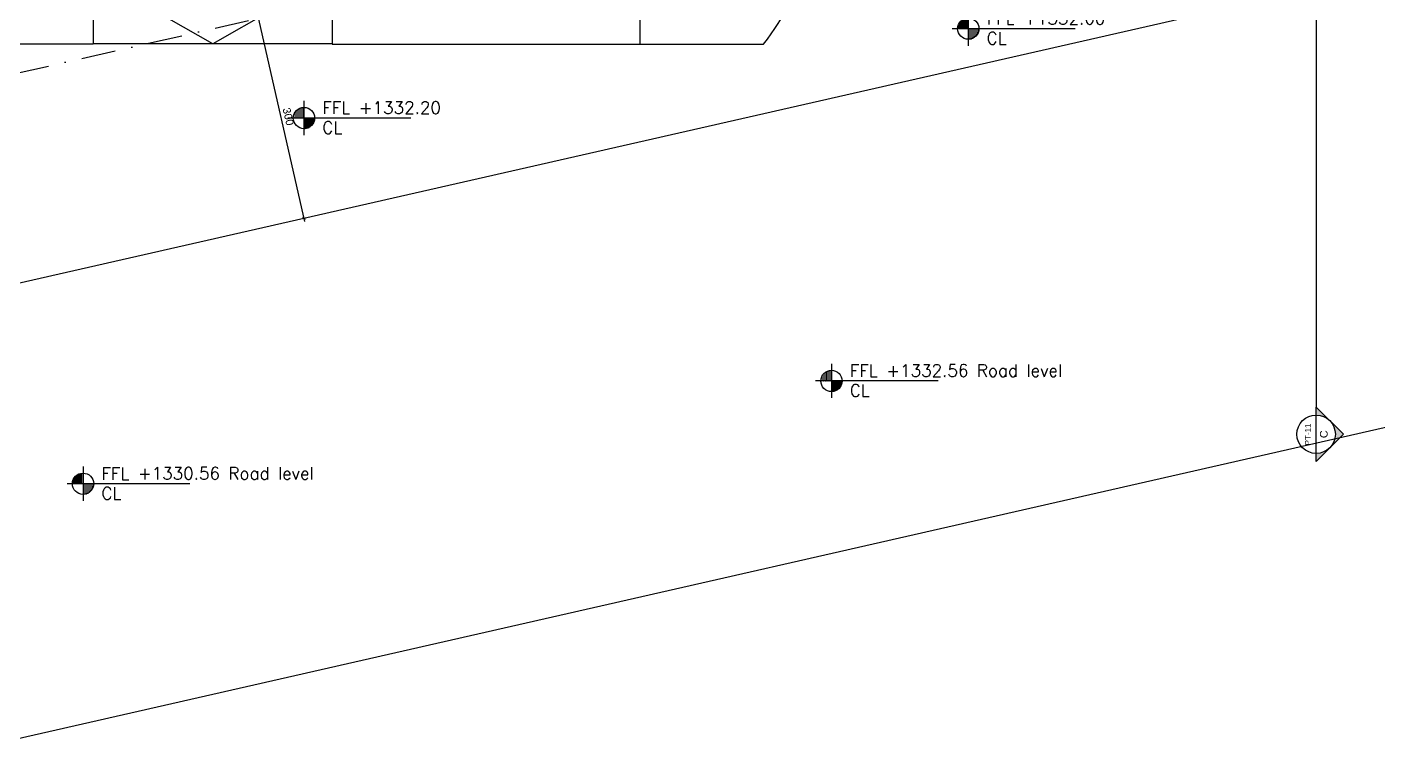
# Model space of a CAD drawing. Header units: centimetres. Extents: x 96271 to 179142, y 9855 to 112216.
# Drawn here: x 137765 to 139742, y 69700 to 70745 of the extents above; entities that cross this region are included whole.
import ezdxf
from ezdxf.enums import TextEntityAlignment as Align

# ---------------------------------------------------------------- set-up
doc = ezdxf.new("R2010")
doc.units = ezdxf.units.CM
doc.header["$LTSCALE"] = 100
doc.header["$MEASUREMENT"] = 0
doc.header["$PDSIZE"] = 0.2
doc.linetypes.add('DASHDOT', pattern=[1, 0.5, -0.25, 0, -0.25])
doc.layers.get('0').update_dxf_attribs({"linetype": 'CONTINUOUS'})
doc.layers.get('DEFPOINTS').update_dxf_attribs({"linetype": 'CONTINUOUS'})
for name, color, linetype in [('A-Dim', 2, 'CONTINUOUS'), ('A-Otln-Lot Limit', 4, 'CONTINUOUS'), ('A-Patt', 8, 'CONTINUOUS'), ('A-Setback', 3, 'DASHDOT'), ('plan-elevation level', 7, 'CONTINUOUS')]:
    doc.layers.add(name, color=color, linetype=linetype)
doc.layers.add('A-Sect-Iden', color=191, linetype='CONTINUOUS', lineweight=25)
doc.styles.add('ROMAND', font='romand.shx', dxfattribs={"height": 10})
doc.styles.add('ROMANS', font='romans.shx')
doc.styles.get("Standard").update_dxf_attribs({"font": 'arial.ttf'})
doc.dimstyles.new('1-50', dxfattribs={"dimtxt": 11.25, "dimasz": 5, "dimexe": 5, "dimexo": 5, "dimgap": 5, "dimtad": 1, "dimdec": 1, "dimrnd": 0.5, "dimzin": 12, "dimdsep": 46, "dimtxsty": 'Standard', "dimblk": 'ARCHTICK', "dimcen": 0.09, "dimdle": 5, "dimadec": 0, "dimazin": 3, "dimtfac": 1, "dimtdec": 1, "dimtix": 1, "dimtofl": 0, "dimtmove": 1, "dimatfit": 3, "dimfxl": 5, "dimtolj": 1, "dimtzin": 0, "dimarcsym": 0})
pattern_1 = [(90, (894916.29, -703049.082), (14.2875, 7.14375), [0, -14.2875])]

# ---------------------------------------------------------------- blocks, each defined once
blk = doc.blocks.new('CL-FFL-PLAN')
at = {"layer": 'plan-elevation level'}
h = blk.add_hatch(dxfattribs=at)
h.set_pattern_fill('DOTS', color=232, scale=9, angle=90, style=0)
h.set_pattern_definition(pattern_1)
h.paths.add_polyline_path([(-1229, 207), (-1229, 50), (-1385, 50, -0.414214)])
h = blk.add_hatch(dxfattribs=at)
h.set_pattern_fill('DOTS', color=232, scale=9, angle=90, style=0)
h.set_pattern_definition(pattern_1)
h.paths.add_polyline_path([(-1229, 50), (-1072, 50, -0.414214), (-1229, -106)])
at = {"layer": 'plan-elevation level', "color": 7, "ltscale": 111}
for p, q in [((-1229, 301), (-1229, -200)), ((337, 50), (-1463, 50))]:
    blk.add_line(p, q, dxfattribs=at)
blk.add_circle((-1229, 50), 156, dxfattribs=at)
at = {"layer": 'plan-elevation level', "color": 111, "ltscale": 111, "style": 'ROMAND'}
for s, p in [('FFL', (-960, 110)), ('CL', (-960, -180))]:
    blk.add_text(s, height=180, dxfattribs=at).set_placement(p)
for tag, p in [('FFL', (-424, 113)), ('CL', (-417, -180))]:
    blk.add_attdef(tag, p, '', height=180, dxfattribs=at)
blk = doc.blocks.new('_ArchTick')
at = {"color": 0, "linetype": 'ByBlock', "const_width": 0.15}
blk.add_lwpolyline([(-0.5, -0.5), (0.5, 0.5)], dxfattribs=at)
blk = doc.blocks.new('*D151')
at = {"layer": 'A-Dim', "color": 0, "lineweight": -2, "transparency": 16777216}
blk.add_line((138102.2, 70763), (138171.1, 70460.7), dxfattribs=at)
at = {"layer": 'DEFPOINTS', "color": 0, "transparency": 16777216}
for p in [(138103.4, 70758.1), (138170, 70465.6), (138170, 70465.6)]:
    blk.add_point(p, dxfattribs=at)
at = {"layer": 'A-Dim', "color": 0, "lineweight": -2, "transparency": 16777216, "xscale": 5, "yscale": 5, "zscale": 5}
for p, rotation in [((138103.4, 70758.1), 102.8290725443541), ((138170, 70465.6), 282.8290725443541)]:
    blk.add_blockref('_ArchTick', p, dxfattribs=dict(at, rotation=rotation))
at = {"layer": 'A-Dim', "color": 0, "transparency": 16777216, "insert": (138147.1, 70614.2), "char_height": 11.25, "attachment_point": 5, "rotation": 282.8291}
blk.add_mtext('\\A1;300', dxfattribs=at)
blk = doc.blocks.new('Anno_Section_A2')
blk.add_line((2.5, 0), (-2.5, 0))
blk.add_circle((0, 0), 2.5)
at = {"style": 'ROMANS'}
blk.add_attdef('NUMBER', text='', height=1, dxfattribs=at).set_placement((0, 0.5), align=Align.CENTER)
blk.add_attdef('SHEET', text='', height=0.75, dxfattribs=at).set_placement((0, -0.5), align=Align.TOP_CENTER)
blk = doc.blocks.new('Anno_Arrow_A2')
h = blk.add_hatch(color=256)
h.paths.add_polyline_path([(-1.77, 1.77), (-3.54, 0), (-2.5, 0, -0.198912)])
h.paths.add_polyline_path([(0, 3.54), (-1.77, 1.77, -0.414214), (1.77, 1.77)])
h.paths.add_polyline_path([(2.37, 1.16), (2.25, 1.1, -0.114349), (2.5, 0), (3.54, 0)])
h.paths.add_polyline_path([(1.77, 1.77, -0.082683), (2.25, 1.1), (2.37, 1.16)])
blk.add_lwpolyline([(-2.5, 0), (-3.54, 0), (0, 3.54), (3.54, 0), (2.5, 0)])

msp = doc.modelspace()

# ---------------------------------------------------------------- linework, layer by layer
at = {"layer": 'A-Otln-Lot Limit'}
for points in [[(136965.712, 70479.123), (137206.535, 70394.564), (137669.865, 70351.712), (139880.741, 70855.19), (141068.865, 70851.94), (140904.471, 76012.018), (140151.894, 76776.773), (140222.083, 77217.518), (139747.22, 77140.456), (139010.375, 77171.007), (138361.687, 77204.5), (137783.533, 77219.682), (137242.113, 76719.747), (137087.264, 76618.541), (136965.712, 70479.08)], [(136358.63, 70003.381), (137049.382, 69760.839), (137736.484, 69700.241), (139969.68, 70208.803), (142228.733, 70195.091), (142638.47, 70315.364)]]:
    msp.add_lwpolyline(points, dxfattribs=at)
at = {"layer": 'A-Patt'}
for p, q in [((138661.559, 71270.329), (138661.559, 70720.329)), ((137861.553, 70820.532), (137861.553, 70720.533)), ((138211.559, 70820.329), (138211.559, 70720.329)), ((137861.559, 70720.329), (137470.586, 70720.329)), ((138211.553, 70720.533), (137861.553, 70720.533)), ((138211.559, 70720.329), (138661.559, 70720.329)), ((138661.559, 70720.329), (138842.755, 70720.329))]:
    msp.add_line(p, q, dxfattribs=at)
msp.add_lwpolyline([(138211.553, 70820.533), (138036.553, 70720.533), (137861.553, 70820.532)], dxfattribs=at)
msp.add_arc((138486.559, 70995.329), 450, 322.330113, 0, dxfattribs=at)
at = {"layer": 'A-Sect-Iden'}
msp.add_line((139651.559, 73927.158), (139651.559, 70188.999), dxfattribs=at)
at = {"layer": 'A-Setback'}
msp.add_lwpolyline([(140559.009, 71153.336), (140410.95, 75800.674), (139618.405, 76606.045), (139624.608, 76644.996), (138745.22, 76680.475), (137970.463, 76711.734), (137582.107, 76353.135), (137469.619, 70671.512), (137649.878, 70654.841), (139847.419, 71155.283)], close=True, dxfattribs=at)

# ---------------------------------------------------------------- block references
at = {"layer": 'A-Sect-Iden'}
ref = msp.add_blockref('Anno_Section_A2', (139651.559, 70149.225), dxfattribs=dict(at, xscale=11.24999999999999, yscale=11.24999999999999, zscale=11.24999999999999, rotation=270))
ref.add_attrib('NUMBER', 'C', dxfattribs={"layer": '0', "height": 11.25, "rotation": 90}).set_placement((139668.434, 70149.225), align=Align.CENTER)
ref.add_attrib('SHEET', 'PT-11', dxfattribs={"layer": '0', "height": 8.4375, "rotation": 90}).set_placement((139635.189, 70148.966), align=Align.TOP_CENTER)
at = {"layer": 'A-Sect-Iden', "xscale": 11.25, "yscale": 11.25, "zscale": 11.25, "rotation": 270}
msp.add_blockref('Anno_Arrow_A2', (139651.559, 70149.225), dxfattribs=at)
at = {"layer": 'plan-elevation level'}
ref = msp.add_blockref('CL-FFL-PLAN', (139265.098, 70737.888), dxfattribs=dict(at, xscale=0.09982510700227937, yscale=0.09982510700227937, zscale=0.09982510700227937))
ref.add_attrib('FFL', '+1332.60', (139222.775, 70749.121), dxfattribs={"layer": '0', "color": 111, "ltscale": 111, "height": 17.9685, "style": 'ROMAND'})
ref = msp.add_blockref('CL-FFL-PLAN', (138292.763, 70607.106), dxfattribs=dict(at, xscale=0.09982510700227937, yscale=0.09982510700227937, zscale=0.09982510700227937))
ref.add_attrib('FFL', '+1332.20', (138250.44, 70618.339), dxfattribs={"layer": '0', "color": 111, "ltscale": 111, "height": 17.9685, "style": 'ROMAND'})
ref = msp.add_blockref('CL-FFL-PLAN', (139064.862, 70222.275, -1132.6), dxfattribs=dict(at, xscale=0.09982510700227937, yscale=0.09982510700227937, zscale=0.09982510700227937))
ref.add_attrib('FFL', '+1332.56 Road level', (139022.539, 70233.508, -1132.6), dxfattribs={"layer": '0', "color": 111, "ltscale": 111, "height": 17.96852, "style": 'ROMAND'})
ref = msp.add_blockref('CL-FFL-PLAN', (137969.459, 70071.755, -1332.2), dxfattribs=dict(at, xscale=0.09982510700227937, yscale=0.09982510700227937, zscale=0.09982510700227937))
ref.add_attrib('FFL', '+1330.56 Road level', (137927.136, 70082.988, -1332.2), dxfattribs={"layer": '0', "color": 111, "ltscale": 111, "height": 17.96852, "style": 'ROMAND'})

# ---------------------------------------------------------------- dimensions: what is measured, and where the dimension line sits
at = {"layer": 'A-Dim'}
dim = msp.add_aligned_dim(p1=(138103.357, 70758.111), p2=(138169.97, 70465.6), distance=0, dimstyle='1-50', override={"dimse1": 1, "dimse2": 1}, dxfattribs=at)
dim.commit()
dim.dimension.update_dxf_attribs({"geometry": '*D151', "text_midpoint": (138147.143, 70614.242)})

doc.saveas('drawing.dxf')
